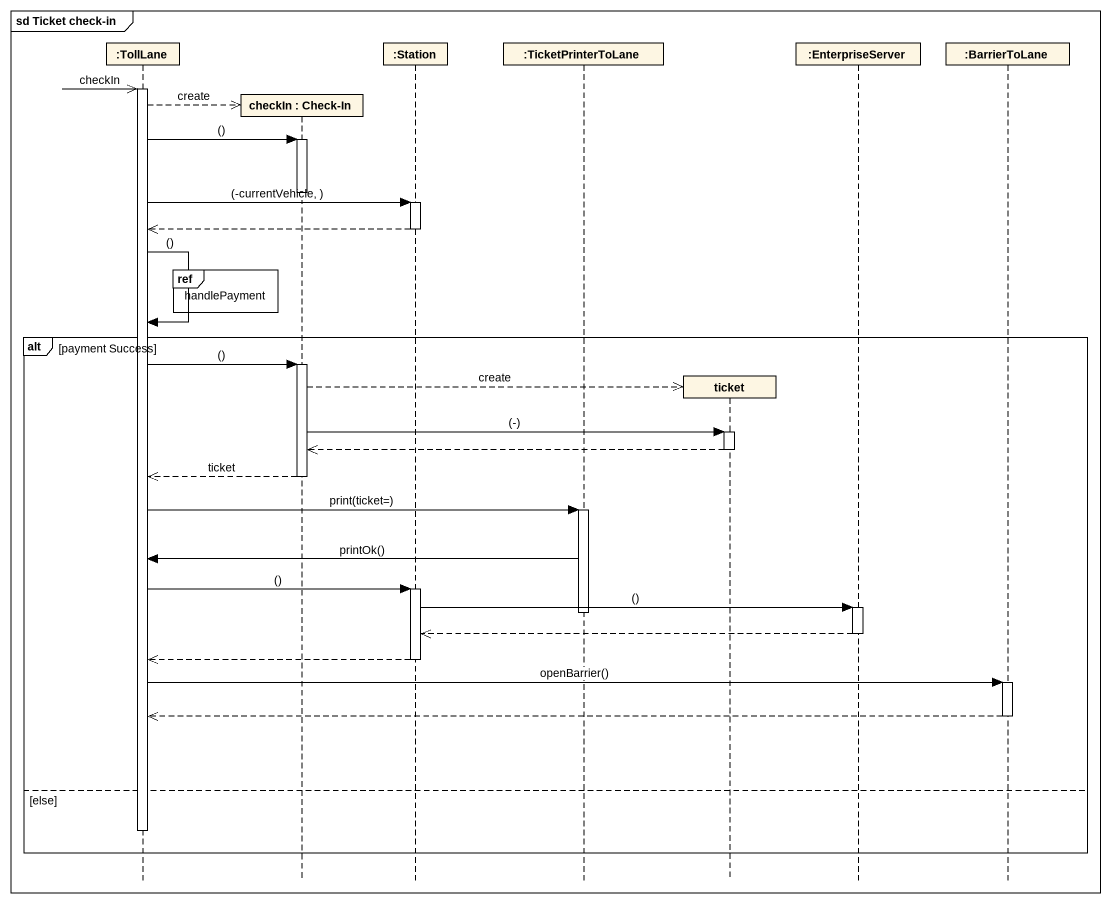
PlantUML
@startuml
mainframe sd Ticket check-in
hide footbox
participant ":TollLane" as TollLane
participant "checkIn : Check-In" as checkIn
participant ":Station" as Station
participant ":TicketPrinterToLane" as TicketPrinterToLane
participant ticket
participant ":EnterpriseServer" as EnterpriseServer
participant ":BarrierToLane" as BarrierToLane

TollLane ->> TollLane : checkIn
activate TollLane
TollLane -->> checkIn ** : create
TollLane -> checkIn : ()
activate checkIn
deactivate checkIn
TollLane -> Station : (-currentVehicle, )
activate Station
Station -->> TollLane
deactivate Station
ref over checkIn : handlePayment
TollLane -> TollLane : ()
alt payment Success
  TollLane -> checkIn : ()
  activate checkIn
  checkIn -->> ticket ** : create
  checkIn -> ticket : (-)
  activate ticket
  ticket -->> checkIn
  deactivate ticket
  checkIn -->> TollLane : ticket
  deactivate checkIn
  TollLane -> TicketPrinterToLane : print(ticket=)
  activate TicketPrinterToLane
  TicketPrinterToLane -> TollLane : printOk()
  TollLane -> Station : ()
  activate Station
  Station -> EnterpriseServer : ()
  activate EnterpriseServer
  deactivate TicketPrinterToLane
  EnterpriseServer -->> Station
  deactivate EnterpriseServer
  Station -->> TollLane
  deactivate Station
  TollLane -> BarrierToLane : openBarrier()
  activate BarrierToLane
  BarrierToLane -->> TollLane
  deactivate BarrierToLane
else else
  deactivate TollLane
end
@enduml
